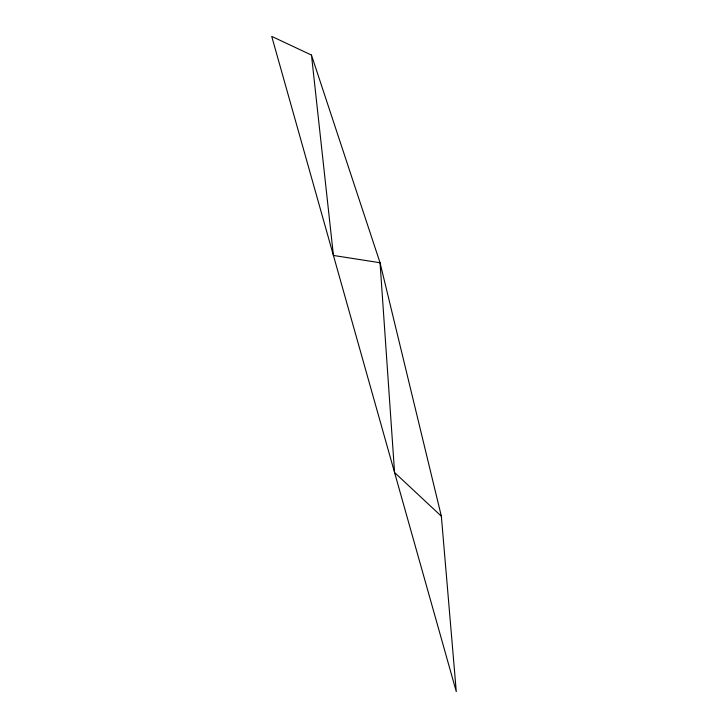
<?xml version="1.0" encoding="UTF-8"?>
<svg xmlns="http://www.w3.org/2000/svg" width="728" height="728" viewBox="0 0 728 728"><rect width="100%" height="100%" fill="white"/><g stroke="black" fill="none" stroke-linecap="round" stroke-linejoin="round"><path stroke-width="1.09" d="M311.466 55.064L271.726 36.4L456.274 691.6L441.359 516.216L380.043 262.735L311.466 55.064L333.424 255.455L380.043 262.735L394.576 472.545L441.359 516.216"/></g></svg>
